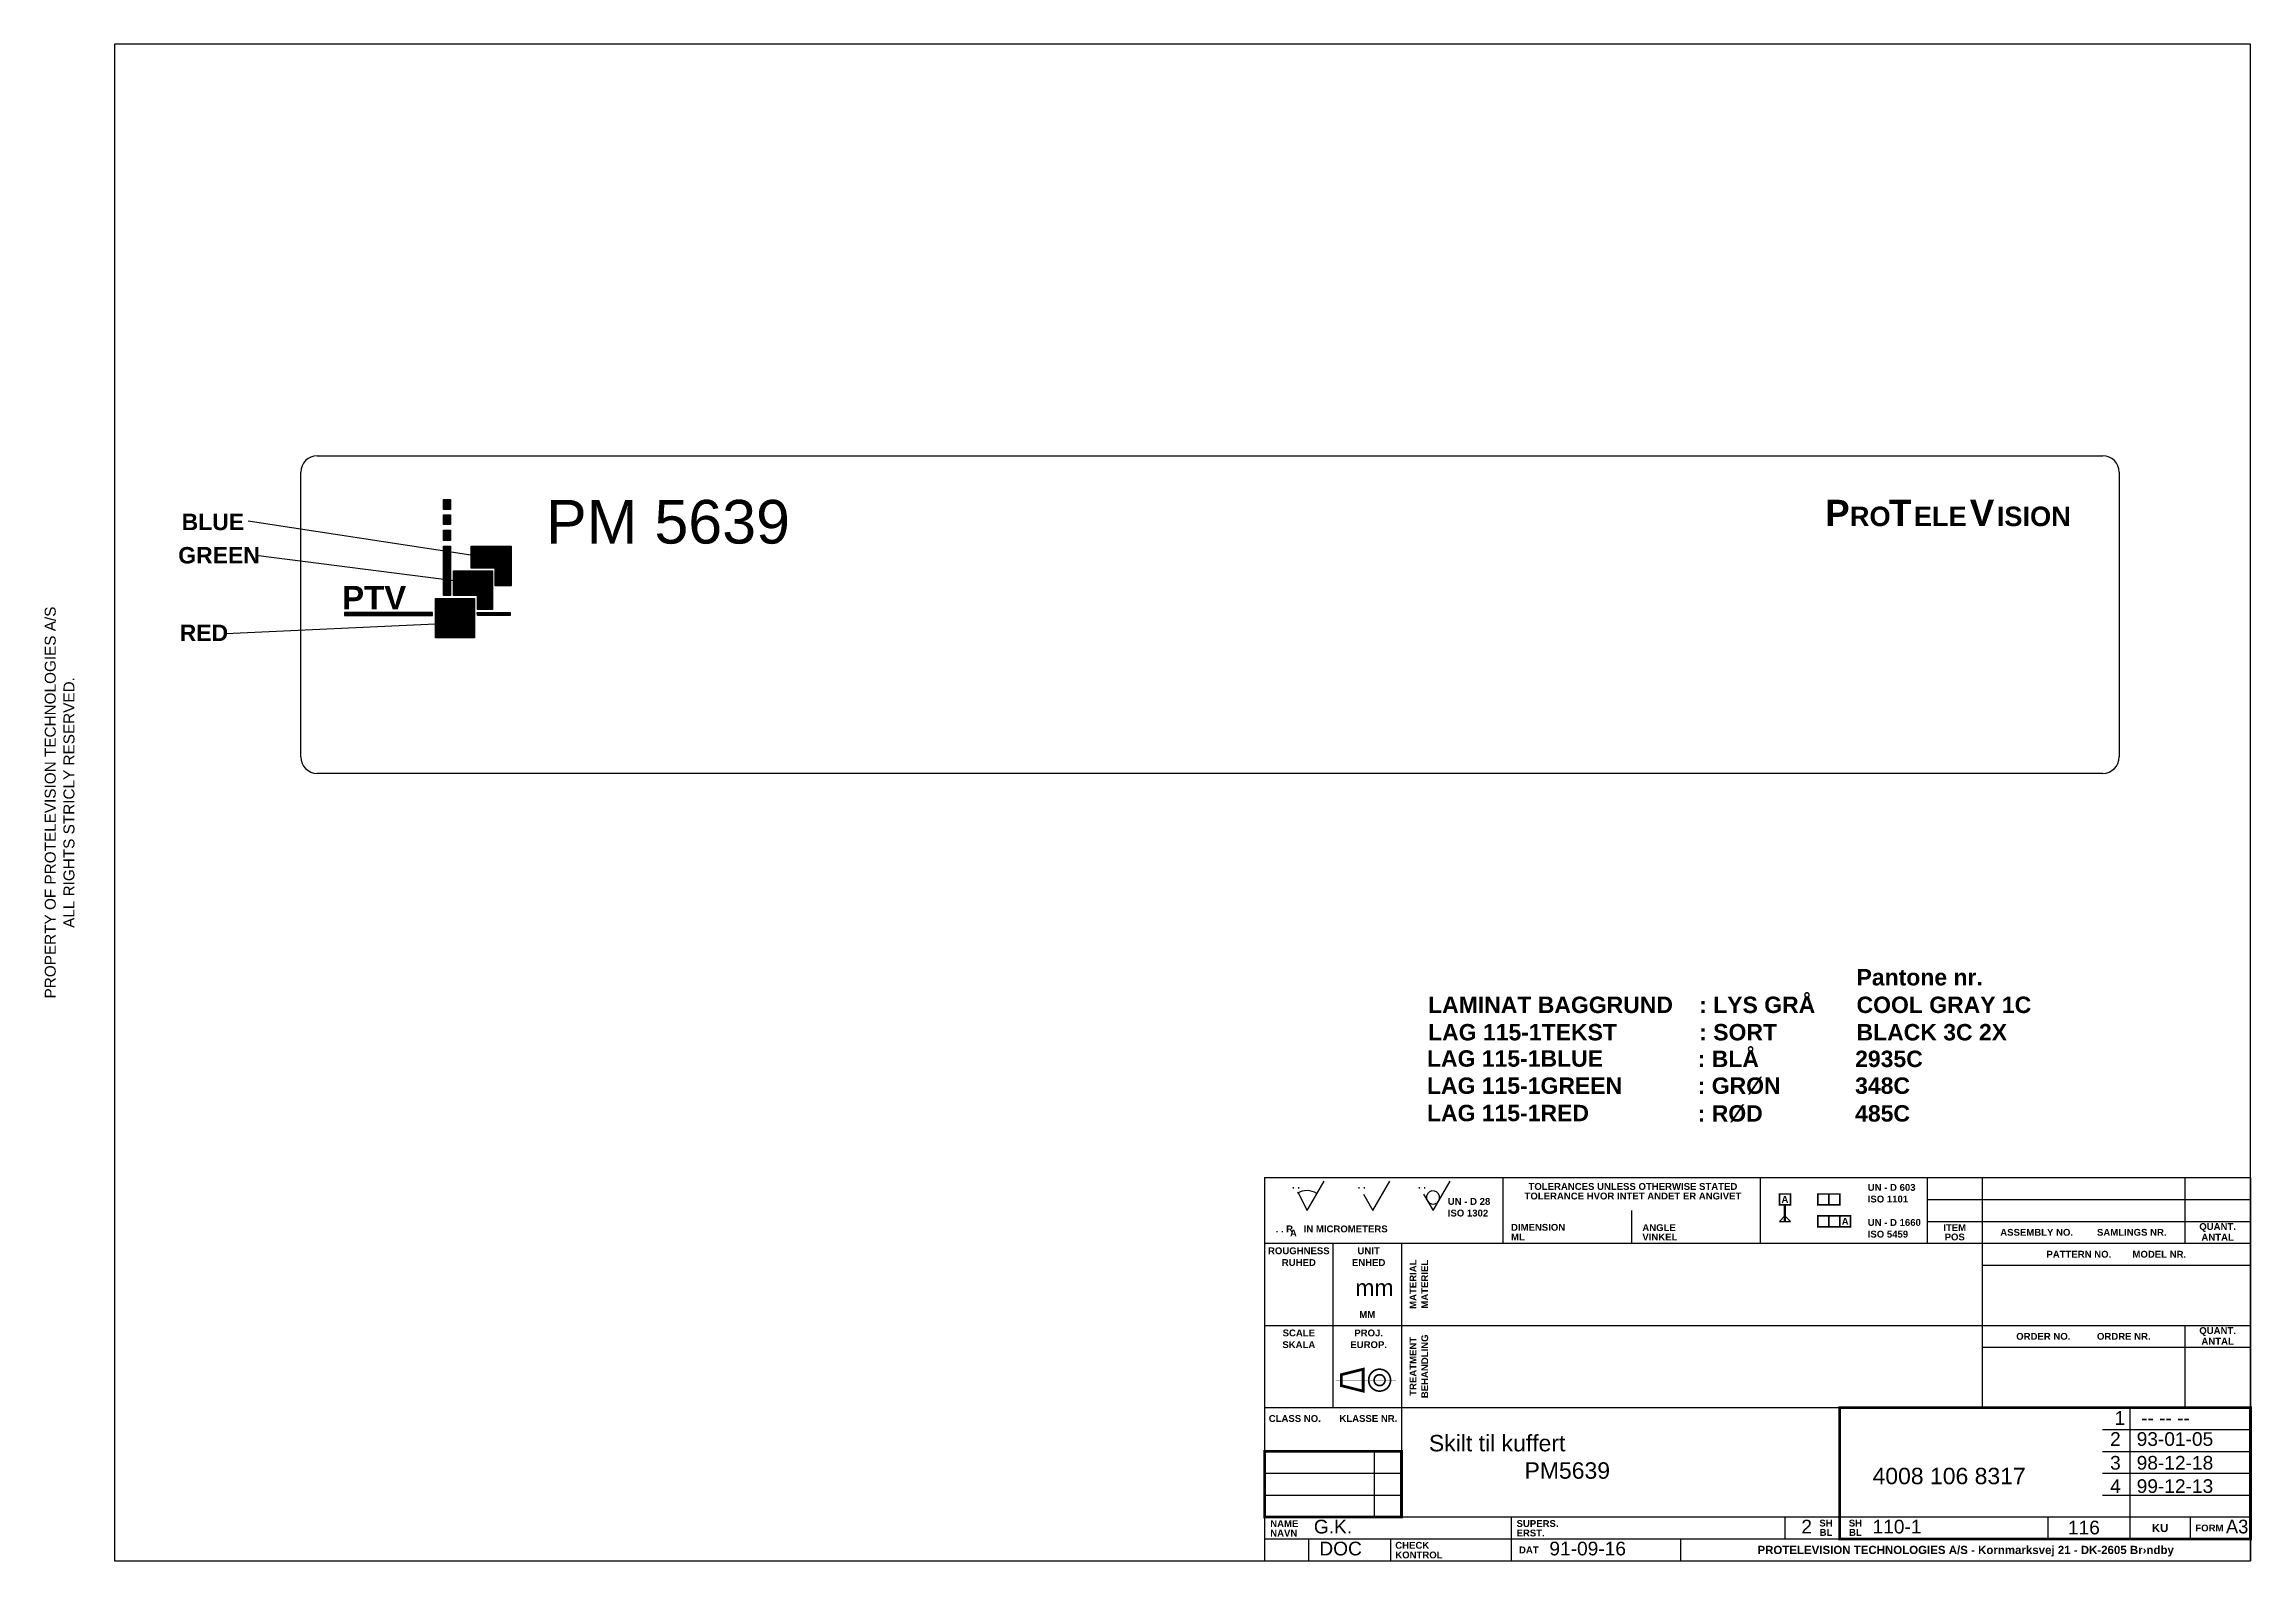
# Model space of a CAD drawing. Extents: x 7 to 410, y 10 to 287.
import ezdxf
from ezdxf.enums import TextEntityAlignment as Align

# ---------------------------------------------------------------- set-up
doc = ezdxf.new("R2010")
doc.units = 0
doc.header["$MEASUREMENT"] = 0
doc.linetypes.add('CENTER', pattern=[2, 1.25, -0.25, 0.25, -0.25])
for name, color, linetype in [('110-1', 10, 'CONTINUOUS'), ('110-1MEK', 3, 'CONTINUOUS'), ('115-1BLUE', 5, 'CONTINUOUS'), ('115-1GREEN', 3, 'CONTINUOUS'), ('115-1RED', 1, 'CONTINUOUS'), ('115-1TEKST', 7, 'CONTINUOUS')]:
    doc.layers.add(name, color=color, linetype=linetype)
doc.styles.add('ARIE', font='')
doc.styles.add('ARIM', font='')
doc.styles.get("Standard").update_dxf_attribs({"font": 'ARIAL.TTF'})
doc.styles.add('TXT', font='txt')
doc.styles.add('UV', font='ARIALBD.TTF')
doc.styles.get('ARIE').set_extended_font_data('Arial MT', bold=True)
doc.styles.get('ARIM').set_extended_font_data('Arial MT Md')

# ---------------------------------------------------------------- blocks, each defined once
blk = doc.blocks.new('110-1')
at = {"layer": '110-1MEK'}
for p, q in [((25.12, 170.18), (25.12, 222.18)), ((28.12, 225.18), (354.12, 225.18)), ((357.12, 222.18), (357.12, 170.18)), ((354.12, 167.18), (28.12, 167.18))]:
    blk.add_line(p, q, dxfattribs=at)
for centre, start, end in [((28.12, 222.18), 90, 180), ((354.12, 222.18), 0, 90), ((28.12, 170.18), 180, 270), ((354.12, 170.18), 270, 0)]:
    blk.add_arc(centre, 3, start, end, dxfattribs=at)
at = {"layer": '115-1BLUE'}
for points, const_width in [([(56.24, 206.68), (63.51, 206.68)], 3.99), ([(62.06, 201.45), (62.06, 206.68)], 2.88)]:
    blk.add_lwpolyline(points, dxfattribs=dict(at, const_width=const_width))
at = {"layer": '115-1BLUE', "linetype": 'Continuous'}
blk.add_lwpolyline([(56.24, 208.67), (63.51, 208.67), (63.51, 201.45), (60.62, 201.45), (60.62, 204.68), (56.24, 204.68), (56.24, 208.67)], close=True, dxfattribs=at)
at = {"layer": '115-1GREEN'}
for points, const_width in [([(52.99, 201.9), (60.09, 201.9)], 4.52), ([(58.72, 197.11), (58.72, 204.15)], 2.74)]:
    blk.add_lwpolyline(points, dxfattribs=dict(at, const_width=const_width))
at = {"layer": '115-1GREEN', "linetype": 'Continuous'}
blk.add_lwpolyline([(52.99, 204.15), (60.09, 204.15), (60.09, 197.11), (57.35, 197.11), (57.35, 199.65), (52.99, 199.65), (52.99, 204.15)], close=True, dxfattribs=at)
at = {"layer": '115-1RED', "const_width": 7.14}
blk.add_lwpolyline([(53.25, 191.91), (53.25, 199.11)], dxfattribs=at)
at = {"layer": '115-1RED', "linetype": 'Continuous'}
blk.add_lwpolyline([(49.68, 199.11), (56.82, 199.11), (56.82, 191.91), (49.68, 191.91), (49.68, 199.11)], close=True, dxfattribs=at)
at = {"layer": '115-1TEKST'}
for points, const_width in [([(51.82, 217.22), (51.82, 215.37)], 1.24), ([(51.82, 214.41), (51.82, 212.56)], 1.24), ([(51.82, 211.58), (51.82, 209.74)], 1.24), ([(51.83, 208.67), (51.83, 199.65)], 1.24), ([(33.12, 196.29), (49.14, 196.29)], 0.57), ([(57.34, 196.29), (63.33, 196.29)], 0.57)]:
    blk.add_lwpolyline(points, dxfattribs=dict(at, const_width=const_width))
at = {"layer": '115-1TEKST', "linetype": 'Continuous'}
for points in [[(51.2, 217.22), (52.44, 217.22), (52.44, 215.37), (51.2, 215.37), (51.2, 217.22)], [(51.2, 214.41), (52.45, 214.41), (52.45, 212.62), (51.2, 212.62), (51.2, 214.41)], [(51.2, 211.58), (52.45, 211.58), (52.45, 209.72), (51.2, 209.72), (51.2, 211.58)], [(51.2, 208.67), (52.45, 208.67), (52.45, 199.65), (51.2, 199.65), (51.2, 208.67)], [(49.14, 196.57), (33.12, 196.57), (33.12, 196), (49.14, 196)], [(57.34, 196.57), (63.33, 196.57), (63.33, 196), (57.35, 196)]]:
    blk.add_lwpolyline(points, close=True, dxfattribs=at)
at = {"layer": '115-1TEKST'}
for s, height, style, p in [('PM 5639 ', 7.964, 'ARIM', (69.9, 209.15)), ('P', 4.8, 'ARIE', (303.42, 212.34)), ('RO', 3.556, 'ARIE', (307.93, 212.34)), ('T', 4.8, 'ARIE', (315.09, 212.34)), ('ELE', 3.556, 'ARIE', (319.61, 212.34)), ('V', 4.8, 'ARIE', (329.83, 212.36)), ('ISION', 3.556, 'ARIE', (334.76, 212.34)), ('PTV', 4.302, 'ARIE', (32.67, 197.11))]:
    blk.add_text(s, height=height, dxfattribs=dict(at, style=style)).set_placement(p)

msp = doc.modelspace()

# ---------------------------------------------------------------- linework, layer by layer
at = {"layer": '110-1'}
for p, q in [((200, 287), (20, 287)), ((20, 287), (20, 10)), ((20, 287), (20, 10)), ((410, 287), (20, 287)), ((410, 10), (410, 287)), ((44.41, 199.96), (85.87, 193.62)), ((46.32, 193.62), (82.51, 189)), ((40.34, 179.38), (79.9, 181.21)), ((255, 67), (255, 50)), ((275, 18), (275, 14)), ((253, 14), (253, 10)), ((20, 10), (410, 10))]:
    msp.add_line(p, q, dxfattribs=at)
for points in [[(230, 80), (410, 80)], [(230, 80), (230, 10)], [(236.15, 77.23), (237.75, 74), (240.87, 79.37)], [(248.04, 76.97), (249.75, 74), (252.87, 79.37)], [(259.04, 76.97), (260.75, 74), (263.87, 79.37)], [(273.5, 80), (273.5, 68)], [(320.5, 80), (320.5, 68)], [(351, 80), (351, 68)], [(361, 80), (361, 38)], [(398, 80), (398, 68)], [(410, 80), (410, 10)], [(297, 74), (297, 68)], [(351, 76), (410, 76)], [(351, 72), (410, 72)], [(230, 68), (410, 68)], [(242.5, 38), (242.5, 68)], [(255, 68), (255, 18)], [(361.09, 64.01), (410.09, 64.01)], [(230, 53), (410, 53)], [(398, 53), (398, 38)], [(361, 49), (410, 49)], [(230, 38), (410, 38)], [(388, 38), (388, 14)], [(383, 34), (410, 34)], [(250, 30), (250, 18)], [(383, 30), (410, 30)], [(230, 26), (255, 26)], [(383, 26), (410, 26)], [(230, 22), (255, 22)], [(383, 22), (410, 22)], [(410, 18), (230, 18)], [(275, 18), (275, 10)], [(325, 18), (325, 14)], [(335, 18), (335, 14)], [(373, 18), (373, 14)], [(399, 18), (399, 14)], [(230, 14), (410, 14)], [(238, 14), (238, 10)], [(253, 14), (253, 10)], [(306, 10), (306, 14)], [(230, 10), (410, 10)]]:
    msp.add_lwpolyline(points, dxfattribs=at)
for points, const_width in [([(324, 77), (326, 77), (326, 75), (324, 75)], 0.3), ([(331, 75), (333, 75), (333, 77), (331, 77)], 0.3), ([(333, 75), (335, 75), (335, 77), (333, 77)], 0.3), ([(331, 71), (333, 71), (333, 73), (331, 73)], 0.3), ([(333, 71), (335, 71), (335, 73), (333, 73)], 0.3), ([(335, 73), (337, 73), (337, 71), (335, 71)], 0.3), ([(335, 14), (410, 14), (410, 38), (335, 38)], 0.5)]:
    msp.add_lwpolyline(points, close=True, dxfattribs=dict(at, const_width=const_width))
msp.add_lwpolyline([(324, 72), (326, 72), (325, 73)], close=True, dxfattribs=at)
for points, const_width in [([(325, 75), (325, 72)], 0.4), ([(244, 42), (248, 41), (248, 45), (244, 44), (244, 42)], 0.5), ([(230, 18), (255, 18), (255, 30), (230, 30), (230, 18)], 0.5)]:
    msp.add_lwpolyline(points, dxfattribs=dict(at, const_width=const_width))
at = {"layer": '110-1', "color": 13, "const_width": 0.3}
for points in [[(249, 43, 1), (253, 43, 1)], [(250, 43, 1), (252, 43, 1)]]:
    msp.add_lwpolyline(points, format="xyb", close=True, dxfattribs=at)
at = {"layer": '110-1', "color": 2, "linetype": 'CENTER', "const_width": 0.02}
for points in [[(251, 46), (251, 40)], [(243, 43), (254, 43)]]:
    msp.add_lwpolyline(points, dxfattribs=at)
at = {"layer": '110-1'}
for centre, radius, start, end in [((237.75, 74), 3.61, 59.8382, 119.8382), ((260.76, 76.36), 1.21, 306.4848, 299.2477)]:
    msp.add_arc(centre, radius, start, end, dxfattribs=at)

# ---------------------------------------------------------------- block references
msp.add_blockref('110-1', (28.92, -13.36), dxfattribs=at)

# ---------------------------------------------------------------- texts
at = {"layer": '110-1', "style": 'UV'}
for s, height, p in [('BLUE', 3, (32.28, 198.24)), ('GREEN', 3, (31.66, 192.16)), ('RED', 3, (31.92, 177.99)), ('Pantone nr.', 3, (338.08, 115.09)), ('LAMINAT BAGGRUND', 3, (259.86, 110.05)), (': LYS GRÅ', 3, (309.35, 110.05)), ('COOL GRAY 1C', 3, (338.08, 110.05)), ('LAG 115-1TEKST', 3, (259.86, 105.05)), (': SORT', 3, (309.35, 105.05)), ('BLACK 3C 2X', 3, (338.08, 105.05)), ('LAG 115-1BLUE', 3, (259.65, 100.25)), (': BLÅ', 3, (309.08, 100.18)), ('2935C', 3, (337.82, 100.18)), ('LAG 115-1GREEN', 3, (259.65, 95.29)), (': GRØN', 3, (309.08, 95.29)), ('348C', 3, (337.82, 95.29)), ('LAG 115-1RED', 3, (259.65, 90.29)), (': RØD', 3, (309.08, 90.22)), ('485C', 3, (337.82, 90.22)), ('. .', 1.25, (235, 78)), ('. .', 1.25, (247, 78)), ('. .', 1.25, (258, 78)), ('UN - D 603', 1.25, (340.12, 77.58)), ('ISO 1101', 1.25, (340.12, 75.45)), ('UN - D 28', 1.25, (263.45, 75.02)), ('ISO 1302 ', 1.25, (263.45, 72.89)), ('. . R    IN MICROMETERS', 1.25, (232, 70)), ('A', 1.25, (234.63, 69.24)), ('DIMENSION', 1.25, (274.99, 70.29)), ('ML', 1.25, (274.99, 68.52)), ('VINKEL', 1.25, (298.97, 68.52)), ('ANGLE', 1.25, (298.97, 70.23)), ('UN - D 1660', 1.25, (340.12, 71.18)), ('ISO 5459', 1.25, (340.12, 69.04)), ('NAME', 1.25, (231.03, 16.18)), ('SUPERS.', 1.25, (276, 16.19)), ('NAVN', 1.25, (231.03, 14.44)), ('CHECK', 1.25, (253.86, 12.22)), ('ERST.', 1.25, (276, 14.46)), ('KONTROL', 1.25, (253.86, 10.45))]:
    msp.add_text(s, height=height, dxfattribs=at).set_placement(p)
at = {"layer": '110-1'}
for s, p in [('PROPERTY OF PROTELEVISION TECHNOLOGIES A/S', (9.29, 148.5)), ('ALL RIGHTS STRICLY RESERVED.', (12.71, 148.5))]:
    msp.add_text(s, height=2, rotation=90, dxfattribs=at).set_placement(p, align=Align.CENTER)
at = {"layer": '110-1', "style": 'UV'}
for s, p in [('TOLERANCE HVOR INTET ANDET ER ANGIVET', (297.25, 76)), ('TOLERANCES UNLESS OTHERWISE STATED', (297.25, 77.75)), ('ROUGHNESS', (236.25, 66)), ('RUHED', (236.25, 63.86)), ('ENHED', (249, 63.86)), ('UNIT', (249, 66)), ('MM', (248.75, 54.37)), ('SKALA', (236.25, 48.86)), ('SCALE', (236.25, 51)), ('EUROP.', (249, 48.86)), ('PROJ.', (249, 51))]:
    msp.add_text(s, height=1.25, dxfattribs=at).set_placement(p, align=Align.CENTER)
for s, height, p in [('A', 1.25, (325, 76)), ('A', 1.25, (336, 72)), ('ITEM', 1.25, (356, 70.85)), ('POS', 1.25, (356, 69.15)), ('ASSEMBLY NO.         SAMLINGS NR.', 1.25, (379.5, 70)), ('QUANT.', 1.25, (404, 70.89)), ('ANTAL', 1.25, (404, 69.11)), ('PATTERN NO.        MODEL NR.', 1.25, (385.5, 66)), ('QUANT.', 1.25, (404, 51.89)), ('ORDER NO.          ORDRE NR.', 1.25, (379.5, 51)), ('ANTAL', 1.25, (404, 50.11)), ('CLASS NO.       KLASSE NR.', 1.25, (242.5, 36)), ('SH', 1.25, (332.5, 16.9)), ('SH', 1.25, (337.87, 16.9)), ('KU', 1.5, (393.5, 16)), ('FORM', 1.25, (402.5, 16)), ('DAT', 1.25, (278.25, 12)), ('PROTELEVISION TECHNOLOGIES A/S - Kornmarksvej 21 - DK-2605 Br›ndby', 1.5, (358, 11.81)), ('BL', 1.25, (332.5, 15.19)), ('BL', 1.25, (337.87, 15.19))]:
    msp.add_text(s, height=height, dxfattribs=at).set_placement(p, align=Align.MIDDLE)
for s, p in [('MATERIAL', (257.11, 60.53)), ('MATERIEL', (259.24, 60.53)), ('TREATMENT', (257.11, 45.53)), ('BEHANDLING', (259.24, 45.53))]:
    msp.add_text(s, height=1.25, rotation=90, dxfattribs=at).set_placement(p, align=Align.MIDDLE)
at = {"layer": '110-1', "color": 14}
for s, height, p in [('mm', 3, (246.56, 58.39)), ('1   -- -- --', 2.5, (385.17, 34.84)), ('Skilt til kuffert', 3, (260, 30)), ('2   93-01-05', 2.5, (384.37, 31)), ('3   98-12-18', 2.5, (384.37, 26.66)), ('               PM5639', 3, (260, 25)), ('4008 106 8317', 3, (341, 24)), ('4   99-12-13', 2.5, (384.37, 22.4)), ('G.K.', 2.5, (239, 15)), ('2', 2.5, (328, 15)), ('110-1', 2.5, (341, 15)), ('116', 2.5, (376.67, 14.84)), ('DOC', 2.5, (240, 11)), ('91-09-16', 2.5, (282, 11))]:
    msp.add_text(s, height=height, dxfattribs=at).set_placement(p)
at = {"layer": '110-1', "color": 14, "style": 'TXT'}
msp.add_text('A3', height=2.5, dxfattribs=at).set_placement((405.52, 15.02))

doc.saveas('drawing.dxf')
